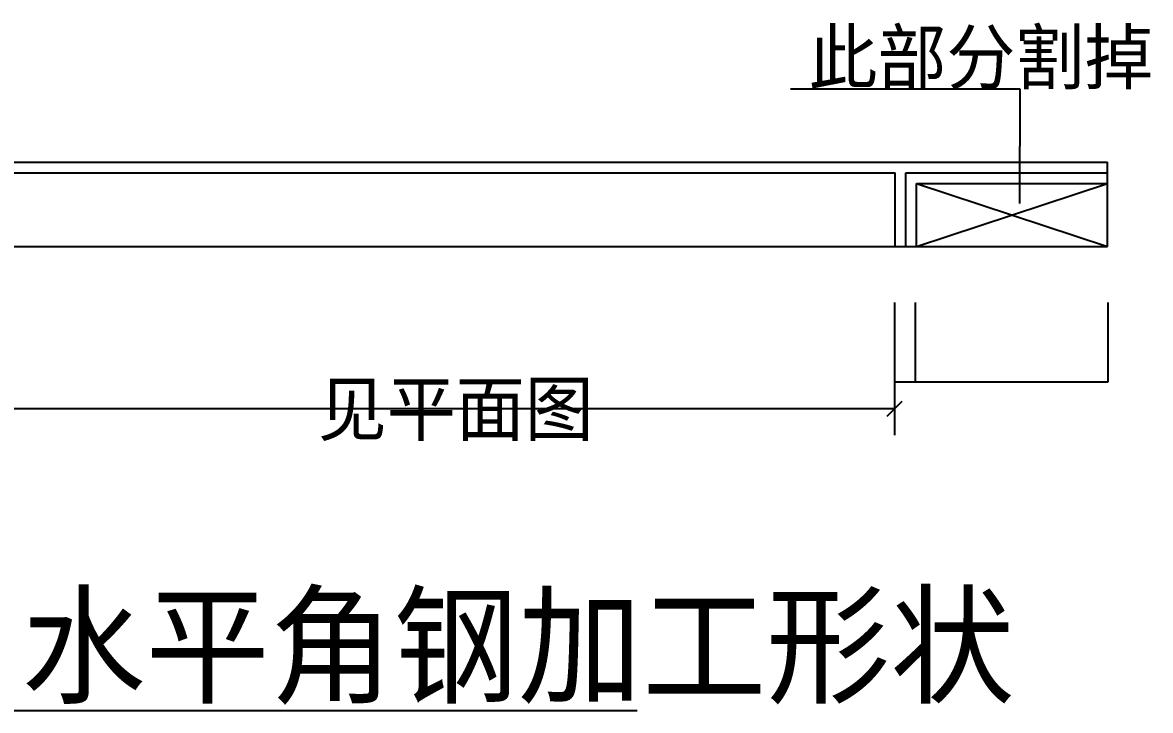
# Model space of a CAD drawing. Header units: metres. Extents: x 67180 to 148351, y 0 to 42000.
# Drawn here: x 137721 to 148351, y 13877 to 20361 of the extents above; entities that cross this region are included whole.
import ezdxf

# ---------------------------------------------------------------- set-up
doc = ezdxf.new("R2010")
doc.units = ezdxf.units.M
for name, color, linetype in [('C', 4, 'Continuous'), ('G1', 3, 'Continuous'), ('PUB_DIM', 3, 'Continuous'), ('PUB_TEXT', 7, 'Continuous')]:
    doc.layers.add(name, color=color, linetype=linetype)
doc.dimstyles.get("Standard").update_dxf_attribs({"dimtxt": 2.5, "dimasz": 2.5, "dimexe": 1.25, "dimexo": 0.625, "dimtad": 1, "dimcen": 2.5, "dimazin": 3, "dimtfac": 1, "dimtmove": 0, "dimatfit": 3})

# ---------------------------------------------------------------- blocks, each defined once
blk = doc.blocks.new('_DIMX')
blk.add_lwpolyline([(-70, -70), (70, 70)])
blk = doc.blocks.new('*D16')
for p, q in [((145939.51, 17720.75), (145939.51, 16970.75)), ((146134.51, 17720.75), (146134.51, 16970.75)), ((146036.01, 16970.75), (145939.26, 16970.75)), ((146134.76, 16970.75), (146038.01, 16970.75))]:
    blk.add_line(p, q)
at = {"layer": 'Defpoints'}
for p in [(145939.51, 17720.75), (146134.51, 17720.75), (146134.51, 16970.75)]:
    blk.add_point(p, dxfattribs=at)
at = {"layer": 'PUB_DIM', "insert": (146037.01, 16970.75), "char_height": 1, "attachment_point": 5}
blk.add_mtext('20', dxfattribs=at)
blk = doc.blocks.new('*D17')
for p, q in [((146134.51, 17720.75), (146134.51, 16970.75)), ((147948.51, 17720.75), (147948.51, 16970.75)), ((147040.01, 16970.75), (146134.26, 16970.75)), ((147948.76, 16970.75), (147043.01, 16970.75))]:
    blk.add_line(p, q)
at = {"layer": 'Defpoints'}
for p in [(146134.51, 17720.75), (147948.51, 17720.75), (147948.51, 16970.75)]:
    blk.add_point(p, dxfattribs=at)
at = {"layer": 'PUB_DIM', "insert": (147041.51, 16970.75), "char_height": 1, "attachment_point": 5}
blk.add_mtext('280', dxfattribs=at)

msp = doc.modelspace()

# ---------------------------------------------------------------- linework, layer by layer
for p, q in [((147124.41, 19733.24), (144959.96, 19733.24)), ((147120.72, 18656.7), (147124.41, 19733.24)), ((133068.63, 19043.45), (147945.16, 19043.45)), ((147945.16, 18251.07), (147945.16, 19043.45)), ((146145.16, 18843.45), (147945.16, 18251.07)), ((146145.16, 18251.07), (147945.16, 18843.45)), ((146145.16, 18843.45), (147945.16, 18843.45)), ((146145.16, 18251.07), (146145.16, 18843.45)), ((133068.63, 18251.07), (147945.16, 18251.07)), ((145939.51, 17420.75), (145939.51, 16470.75)), ((145938.51, 16720.75), (135068.51, 16720.75))]:
    msp.add_line(p, q)
at = {"layer": 'C'}
msp.add_lwpolyline([(137387.87, 13876.89), (143511.9, 13876.89)], dxfattribs=at)
at = {"layer": 'G1'}
for p, q in [((135068.63, 18943.45), (145945.16, 18943.45)), ((145945.16, 18251.07), (145945.16, 18943.45)), ((146045.16, 18943.45), (147945.16, 18943.45)), ((146045.16, 18251.07), (146045.16, 18943.45))]:
    msp.add_line(p, q, dxfattribs=at)

# ---------------------------------------------------------------- block references
msp.add_blockref('_DIMX', (145939.51, 16720.75))

# ---------------------------------------------------------------- texts
msp.add_text('此部分割掉', height=500).set_placement((145128.19, 19784.57))
at = {"insert": (140503.51, 16970.75), "char_height": 500, "attachment_point": 1}
msp.add_mtext('见平面图', dxfattribs=at)
at = {"layer": 'PUB_TEXT'}
msp.add_text('水平角钢加工形状', height=900, dxfattribs=at).set_placement((137710.36, 14038.03))

# ---------------------------------------------------------------- dimensions: what is measured, and where the dimension line sits
at = {"layer": 'PUB_DIM'}
for base, p1, p2, text, picture, middle in [((146134.51, 16970.75), (146134.51, 17720.75), (145939.51, 17720.75), '20', '*D16', (146037.01, 16970.75)), ((147948.51, 16970.75), (147948.51, 17720.75), (146134.51, 17720.75), '280', '*D17', (147041.51, 16970.75))]:
    dim = msp.add_linear_dim(base=base, p1=p1, p2=p2, text=text, dimstyle='Standard', dxfattribs=at)
    dim.commit()
    dim.dimension.update_dxf_attribs({"geometry": picture, "text_midpoint": middle})

doc.saveas('drawing.dxf')
